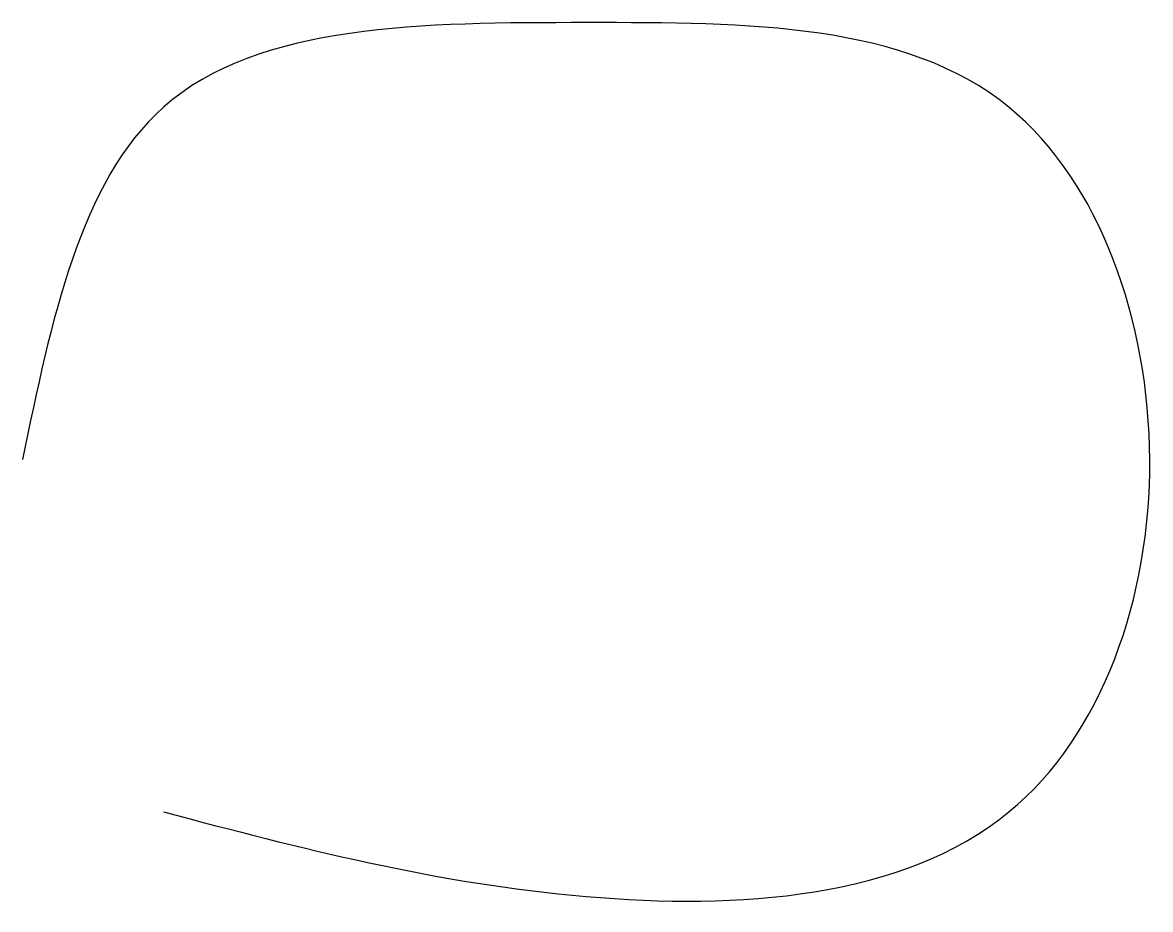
# Model space of a CAD drawing. Header units: millimetres. Extents: x -100 to 700, y -69 to 560.
import ezdxf

# ---------------------------------------------------------------- set-up
doc = ezdxf.new("R2010")
doc.units = ezdxf.units.MM

msp = doc.modelspace()

# ---------------------------------------------------------------- linework, layer by layer
msp.add_spline([(0, 0), (300, -60), (600, 0), (700, 250), (600, 500), (300, 560), (0, 500), (-100, 250)], degree=3)

doc.saveas('drawing.dxf')
